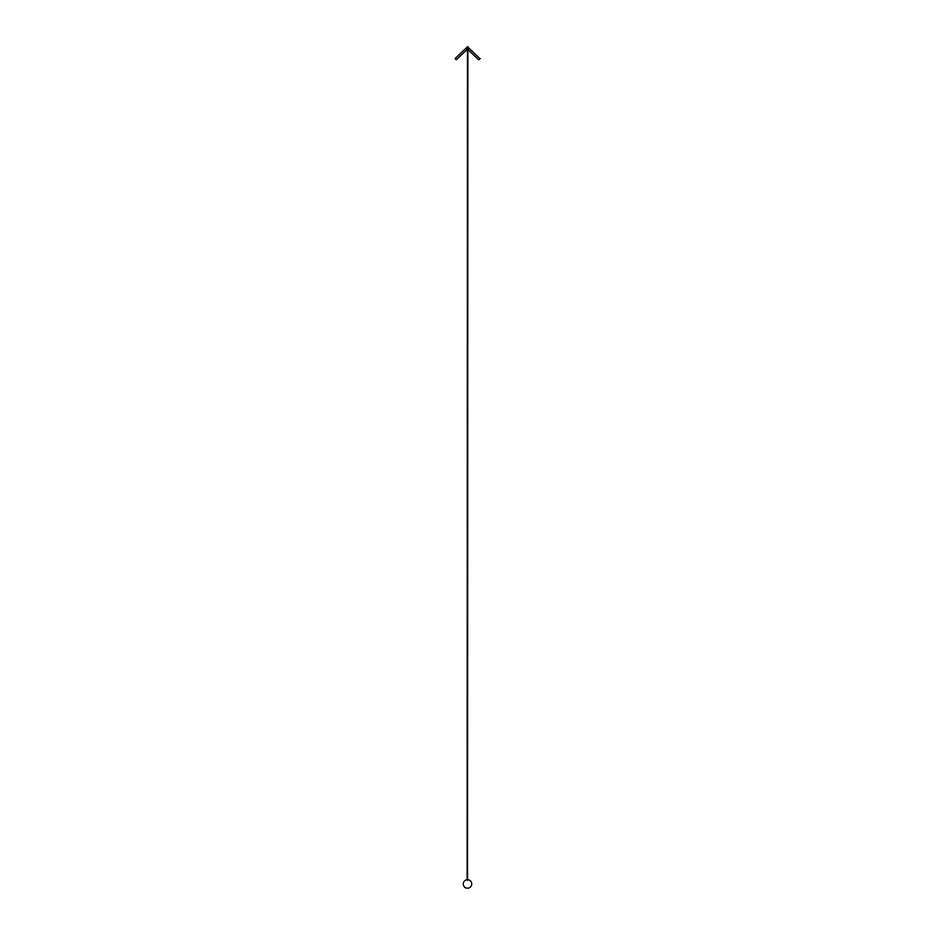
<?xml version="1.0" encoding="UTF-8"?>
<svg xmlns="http://www.w3.org/2000/svg" width="935" height="935" viewBox="0 0 935 935"><rect width="100%" height="100%" fill="white"/><g stroke="black" fill="none" stroke-linecap="round" stroke-linejoin="round"><path stroke-width="1.4" d="M479.912 58.601L478.732 59.84L467.5 49.123L456.268 59.84L455.088 58.601L467.5 46.75L479.912 58.601M467.582 46.75L467.418 879.671L467.582 46.75M465.35 887.677A4.289 4.289 0 0 0 471.789 883.961A4.289 4.289 0 0 0 465.35 880.244A4.289 4.289 0 0 0 465.35 887.677"/></g></svg>
